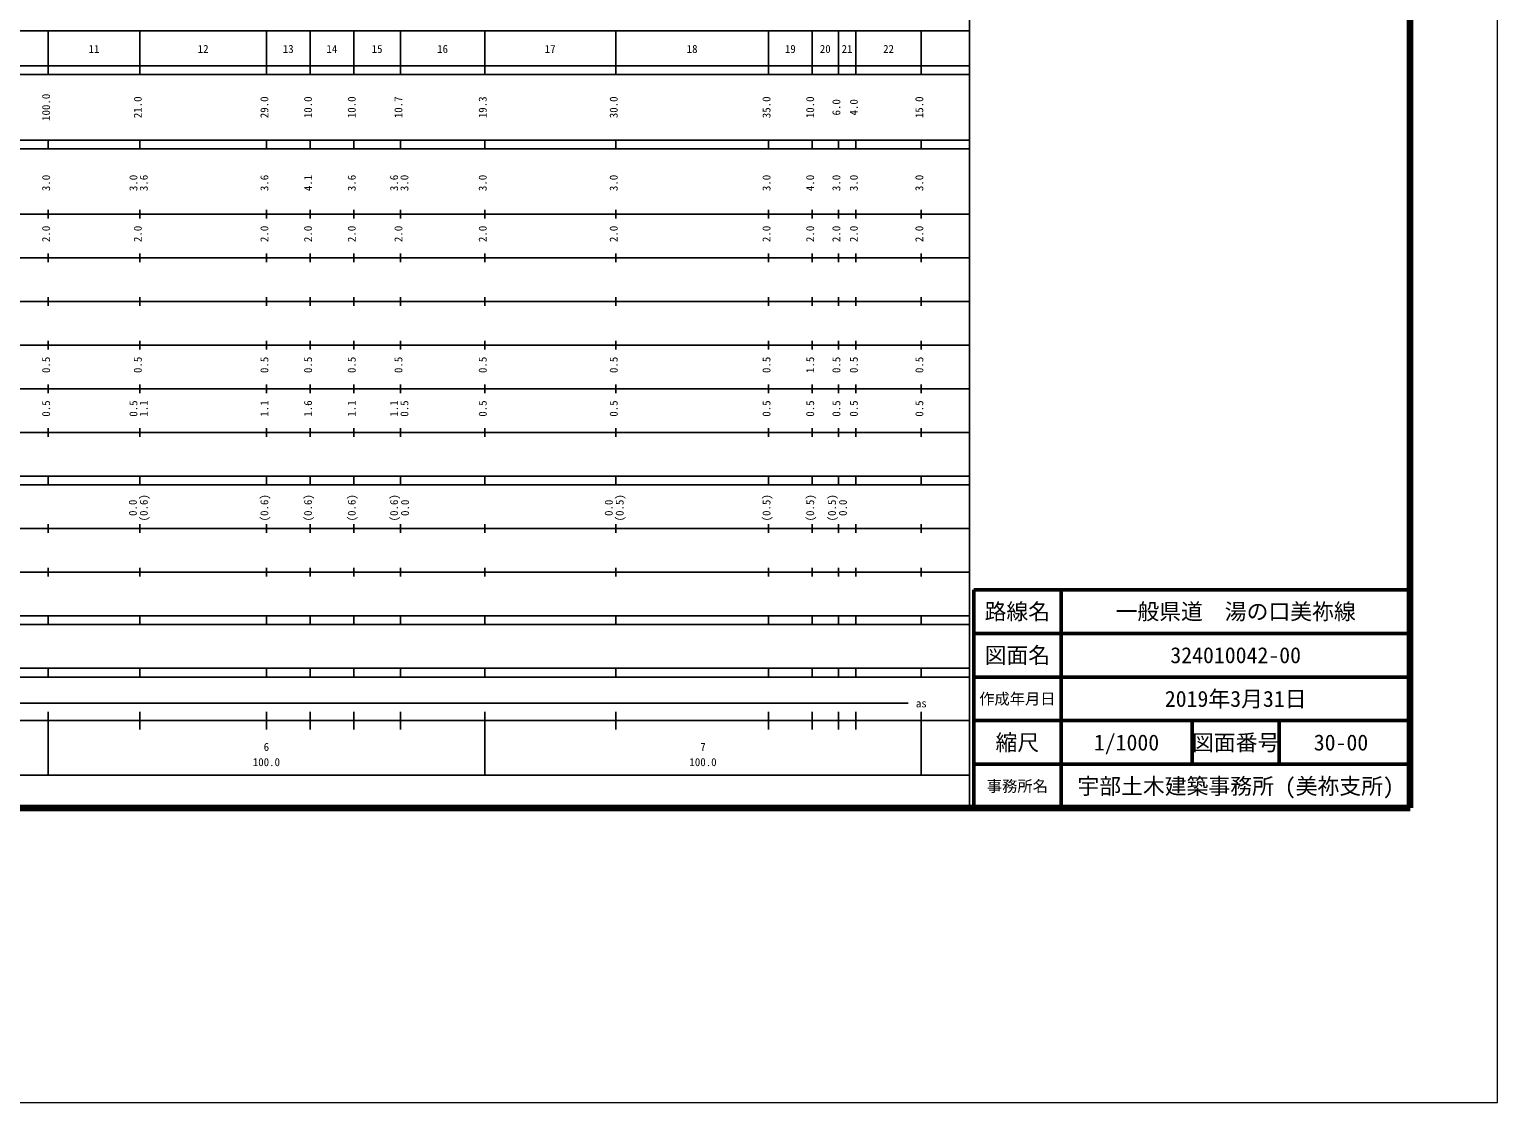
# Model space of a CAD drawing. Units: millimetres on the paper. Extents: x 0 to 700, y -48 to 448.
# Drawn here: x 363.7 to 700, y -47.5 to 198.4 of the extents above; entities that cross this region are included whole.
import ezdxf
from ezdxf.enums import TextEntityAlignment as Align

# ---------------------------------------------------------------- set-up
doc = ezdxf.new("R2010")
doc.units = ezdxf.units.MM
for name, color, linetype, lineweight in [('S-TTL', 2, 'Continuous', 50), ('S-TTL-BAND', 7, 'Continuous', 25), ('S-TTL-LINE', 7, 'Continuous', 50), ('作業レイヤ1', 7, 'Continuous', 13)]:
    doc.layers.add(name, color=color, linetype=linetype, lineweight=lineweight)
doc.layers.add('S-TTL-TXT', color=7, linetype='Continuous')
doc.styles.add('ＭＳ ゴシック', font='')
doc.styles.get('ＭＳ ゴシック').set_extended_font_data('MS Gothic')

msp = doc.modelspace()

# ---------------------------------------------------------------- linework, layer by layer
at = {"layer": 'S-TTL', "lineweight": 140}
for p, q in [((680, 20), (680, 380)), ((40, 20), (680, 20))]:
    msp.add_line(p, q, dxfattribs=at)
at = {"layer": 'S-TTL'}
for p, q in [((680, 70), (580, 70)), ((580, 70), (580, 20))]:
    msp.add_line(p, q, dxfattribs=at)
at = {"layer": 'S-TTL-BAND'}
for p, q in [((579, 20), (579, 370)), ((68, 198), (579, 198)), ((368, 188), (368, 198)), ((389, 188), (389, 198)), ((418, 188), (418, 198)), ((428, 188), (428, 198)), ((438, 188), (438, 198)), ((448.7, 188), (448.7, 198)), ((468, 188), (468, 198)), ((498, 188), (498, 198)), ((533, 188), (533, 198)), ((543, 188), (543, 198)), ((549, 188), (549, 198)), ((553, 188), (553, 198)), ((568, 188), (568, 198)), ((40, 190), (579, 190)), ((40, 188), (579, 188)), ((40, 173), (579, 173)), ((368, 171), (368, 173)), ((389, 171), (389, 173)), ((418, 171), (418, 173)), ((428, 171), (428, 173)), ((438, 171), (438, 173)), ((448.7, 171), (448.7, 173)), ((468, 171), (468, 173)), ((498, 171), (498, 173)), ((533, 171), (533, 173)), ((543, 171), (543, 173)), ((549, 171), (549, 173)), ((553, 171), (553, 173)), ((568, 171), (568, 173)), ((40, 171), (579, 171)), ((40, 156), (579, 156)), ((368, 155), (368, 157)), ((389, 155), (389, 157)), ((418, 155), (418, 157)), ((428, 155), (428, 157)), ((438, 155), (438, 157)), ((448.7, 155), (448.7, 157)), ((468, 155), (468, 157)), ((498, 155), (498, 157)), ((533, 155), (533, 157)), ((543, 155), (543, 157)), ((549, 155), (549, 157)), ((553, 155), (553, 157)), ((568, 155), (568, 157)), ((46, 146), (579, 146)), ((368, 145), (368, 147)), ((389, 145), (389, 147)), ((418, 145), (418, 147)), ((428, 145), (428, 147)), ((438, 145), (438, 147)), ((448.7, 145), (448.7, 147)), ((468, 145), (468, 147)), ((498, 145), (498, 147)), ((533, 145), (533, 147)), ((543, 145), (543, 147)), ((549, 145), (549, 147)), ((553, 145), (553, 147)), ((568, 145), (568, 147)), ((52, 136), (579, 136)), ((368, 135), (368, 137)), ((389, 135), (389, 137)), ((418, 135), (418, 137)), ((428, 135), (428, 137)), ((438, 135), (438, 137)), ((448.7, 135), (448.7, 137)), ((468, 135), (468, 137)), ((498, 135), (498, 137)), ((533, 135), (533, 137)), ((543, 135), (543, 137)), ((549, 135), (549, 137)), ((553, 135), (553, 137)), ((568, 135), (568, 137)), ((46, 126), (579, 126)), ((368, 125), (368, 127)), ((389, 125), (389, 127)), ((418, 125), (418, 127)), ((428, 125), (428, 127)), ((438, 125), (438, 127)), ((448.7, 125), (448.7, 127)), ((468, 125), (468, 127)), ((498, 125), (498, 127)), ((533, 125), (533, 127)), ((543, 125), (543, 127)), ((549, 125), (549, 127)), ((553, 125), (553, 127)), ((568, 125), (568, 127)), ((52, 116), (579, 116)), ((368, 115), (368, 117)), ((389, 115), (389, 117)), ((418, 115), (418, 117)), ((428, 115), (428, 117)), ((438, 115), (438, 117)), ((448.7, 115), (448.7, 117)), ((468, 115), (468, 117)), ((498, 115), (498, 117)), ((533, 115), (533, 117)), ((543, 115), (543, 117)), ((549, 115), (549, 117)), ((553, 115), (553, 117)), ((568, 115), (568, 117)), ((46, 106), (579, 106)), ((368, 105), (368, 107)), ((389, 105), (389, 107)), ((418, 105), (418, 107)), ((428, 105), (428, 107)), ((438, 105), (438, 107)), ((448.7, 105), (448.7, 107)), ((468, 105), (468, 107)), ((498, 105), (498, 107)), ((533, 105), (533, 107)), ((543, 105), (543, 107)), ((549, 105), (549, 107)), ((553, 105), (553, 107)), ((568, 105), (568, 107)), ((40, 96), (579, 96)), ((368, 94), (368, 96)), ((389, 94), (389, 96)), ((418, 94), (418, 96)), ((428, 94), (428, 96)), ((438, 94), (438, 96)), ((448.7, 94), (448.7, 96)), ((468, 94), (468, 96)), ((498, 94), (498, 96)), ((533, 94), (533, 96)), ((543, 94), (543, 96)), ((549, 94), (549, 96)), ((553, 94), (553, 96)), ((568, 94), (568, 96)), ((40, 94), (579, 94)), ((368, 83), (368, 85)), ((389, 83), (389, 85)), ((418, 83), (418, 85)), ((428, 83), (428, 85)), ((438, 83), (438, 85)), ((448.7, 83), (448.7, 85)), ((468, 83), (468, 85)), ((498, 83), (498, 85)), ((533, 83), (533, 85)), ((543, 83), (543, 85)), ((549, 83), (549, 85)), ((553, 83), (553, 85)), ((568, 83), (568, 85)), ((49, 84), (579, 84)), ((40, 74), (579, 74)), ((368, 73), (368, 75)), ((389, 73), (389, 75)), ((418, 73), (418, 75)), ((428, 73), (428, 75)), ((438, 73), (438, 75)), ((448.7, 73), (448.7, 75)), ((468, 73), (468, 75)), ((498, 73), (498, 75)), ((533, 73), (533, 75)), ((543, 73), (543, 75)), ((549, 73), (549, 75)), ((553, 73), (553, 75)), ((568, 73), (568, 75)), ((40, 64), (579, 64)), ((368, 62), (368, 64)), ((389, 62), (389, 64)), ((418, 62), (418, 64)), ((428, 62), (428, 64)), ((438, 62), (438, 64)), ((448.7, 62), (448.7, 64)), ((468, 62), (468, 64)), ((498, 62), (498, 64)), ((533, 62), (533, 64)), ((543, 62), (543, 64)), ((549, 62), (549, 64)), ((553, 62), (553, 64)), ((568, 62), (568, 64)), ((40, 62), (579, 62)), ((40, 52), (579, 52)), ((368, 50), (368, 52)), ((389, 50), (389, 52)), ((418, 50), (418, 52)), ((428, 50), (428, 52)), ((438, 50), (438, 52)), ((448.7, 50), (448.7, 52)), ((468, 50), (468, 52)), ((498, 50), (498, 52)), ((533, 50), (533, 52)), ((543, 50), (543, 52)), ((549, 50), (549, 52)), ((553, 50), (553, 52)), ((568, 50), (568, 52)), ((40, 50), (579, 50)), ((71, 44), (565, 44)), ((368, 27.5), (368, 42)), ((389, 38), (389, 42)), ((418, 38), (418, 42)), ((428, 38), (428, 42)), ((438, 38), (438, 42)), ((448.7, 38), (448.7, 42)), ((468, 27.5), (468, 42)), ((498, 38), (498, 42)), ((533, 38), (533, 42)), ((543, 38), (543, 42)), ((549, 38), (549, 42)), ((553, 38), (553, 42)), ((568, 27.5), (568, 42)), ((40, 40), (579, 40)), ((68, 27.5), (579, 27.5))]:
    msp.add_line(p, q, dxfattribs=at)
at = {"layer": 'S-TTL-LINE'}
for p, q in [((600, 70), (600, 20)), ((680, 60), (580, 60)), ((680, 50), (580, 50)), ((680, 40), (580, 40)), ((630, 40), (630, 30)), ((650, 40), (650, 30)), ((680, 30), (580, 30))]:
    msp.add_line(p, q, dxfattribs=at)
at = {"layer": '作業レイヤ1'}
msp.add_lwpolyline([(0, -47.5), (700, -47.5), (700, 447.5), (0, 447.5)], close=True, dxfattribs=at)

# ---------------------------------------------------------------- texts
at = {"layer": 'S-TTL-BAND', "style": 'ＭＳ ゴシック'}
for s, p in [('11', (378.5, 192.405)), ('12', (403.5, 192.405)), ('13', (423, 192.405)), ('14', (433, 192.405)), ('15', (443.35, 192.405)), ('16', (458.35, 192.405)), ('17', (483, 192.405)), ('18', (515.5, 192.405)), ('19', (538, 192.405)), ('20', (546, 192.405)), ('21', (551, 192.405)), ('22', (560.5, 192.405)), ('as', (568, 42.5)), ('6', (418, 32.523)), ('7', (518, 32.523)), ('100.0', (418, 29.033)), ('100.0', (518, 29.033))]:
    msp.add_text(s, height=1.833, dxfattribs=at).set_placement(p, align=Align.BOTTOM_CENTER)
for s, p in [('100.0', (369, 180.5)), ('21.0', (390, 180.5)), ('29.0', (419, 180.5)), ('10.0', (429, 180.5)), ('10.0', (439, 180.5)), ('10.7', (449.7, 180.5)), ('19.3', (469, 180.5)), ('30.0', (499, 180.5)), ('35.0', (534, 180.5)), ('10.0', (544, 180.5)), ('6.0', (550, 180.5)), ('4.0', (554, 180.5)), ('15.0', (569, 180.5)), ('3.0', (369, 163.174)), ('3.0', (389, 163.174)), ('3.6', (391.37, 163.174)), ('3.6', (419, 163.174)), ('4.1', (429, 163.174)), ('3.6', (439, 163.174)), ('3.6', (448.7, 163.174)), ('3.0', (451.07, 163.174)), ('3.0', (469, 163.174)), ('3.0', (499, 163.174)), ('3.0', (534, 163.174)), ('4.0', (544, 163.174)), ('3.0', (550, 163.174)), ('3.0', (554, 163.174)), ('3.0', (569, 163.174)), ('2.0', (369, 151.5)), ('2.0', (390, 151.5)), ('2.0', (419, 151.5)), ('2.0', (429, 151.5)), ('2.0', (439, 151.5)), ('2.0', (449.7, 151.5)), ('2.0', (469, 151.5)), ('2.0', (499, 151.5)), ('2.0', (534, 151.5)), ('2.0', (544, 151.5)), ('2.0', (550, 151.5)), ('2.0', (554, 151.5)), ('2.0', (569, 151.5)), ('0.5', (369, 121.5)), ('0.5', (390, 121.5)), ('0.5', (419, 121.5)), ('0.5', (429, 121.5)), ('0.5', (439, 121.5)), ('0.5', (449.7, 121.5)), ('0.5', (469, 121.5)), ('0.5', (499, 121.5)), ('0.5', (534, 121.5)), ('1.5', (544, 121.5)), ('0.5', (550, 121.5)), ('0.5', (554, 121.5)), ('0.5', (569, 121.5)), ('0.5', (369, 111.5)), ('0.5', (389, 111.5)), ('1.1', (391.37, 111.5)), ('1.1', (419, 111.5)), ('1.6', (429, 111.5)), ('1.1', (439, 111.5)), ('1.1', (448.7, 111.5)), ('0.5', (451.07, 111.5)), ('0.5', (469, 111.5)), ('0.5', (499, 111.5)), ('0.5', (534, 111.5)), ('0.5', (544, 111.5)), ('0.5', (550, 111.5)), ('0.5', (554, 111.5)), ('0.5', (569, 111.5)), ('(0.6)', (391.37, 88.764)), ('(0.6)', (419, 88.764)), ('(0.6)', (429, 88.764)), ('(0.6)', (439, 88.764)), ('(0.6)', (448.7, 88.764)), ('(0.5)', (500.37, 88.764)), ('(0.5)', (534, 88.764)), ('(0.5)', (544, 88.764)), ('(0.5)', (549, 88.764)), ('0.0', (388.87, 88.764)), ('0.0', (451.2, 88.764)), ('0.0', (497.87, 88.764)), ('0.0', (551.5, 88.764))]:
    msp.add_text(s, height=1.833, rotation=90, dxfattribs=at).set_placement(p, align=Align.BOTTOM_CENTER)
at = {"layer": 'S-TTL-TXT', "style": 'ＭＳ ゴシック'}
for s, height, p in [('路線名', 3.666, (590, 65)), ('路線名', 3.666, (590, 65)), ('一般県道\u3000湯の口美祢線', 3.666, (640, 65)), ('図面名', 3.666, (590, 55)), ('図面名', 3.666, (590, 55)), ('324010042-00', 3.666, (640, 55)), ('2019年3月31日', 3.666, (640, 45)), ('作成年月日', 2.566, (590, 45)), ('作成年月日', 2.566, (590, 45)), ('縮尺', 3.666, (590, 35)), ('縮尺', 3.666, (590, 35)), ('1/1000', 3.666, (615, 35)), ('図面番号', 3.666, (640, 35)), ('図面番号', 3.666, (640, 35)), ('30-00', 3.666, (664.125, 35)), ('宇部土木建築事務所 (美祢支所)', 3.666, (640, 25)), ('事務所名', 2.566, (590, 25)), ('事務所名', 2.566, (590, 25))]:
    msp.add_text(s, height=height, dxfattribs=at).set_placement(p, align=Align.MIDDLE_CENTER)

doc.saveas('drawing.dxf')
